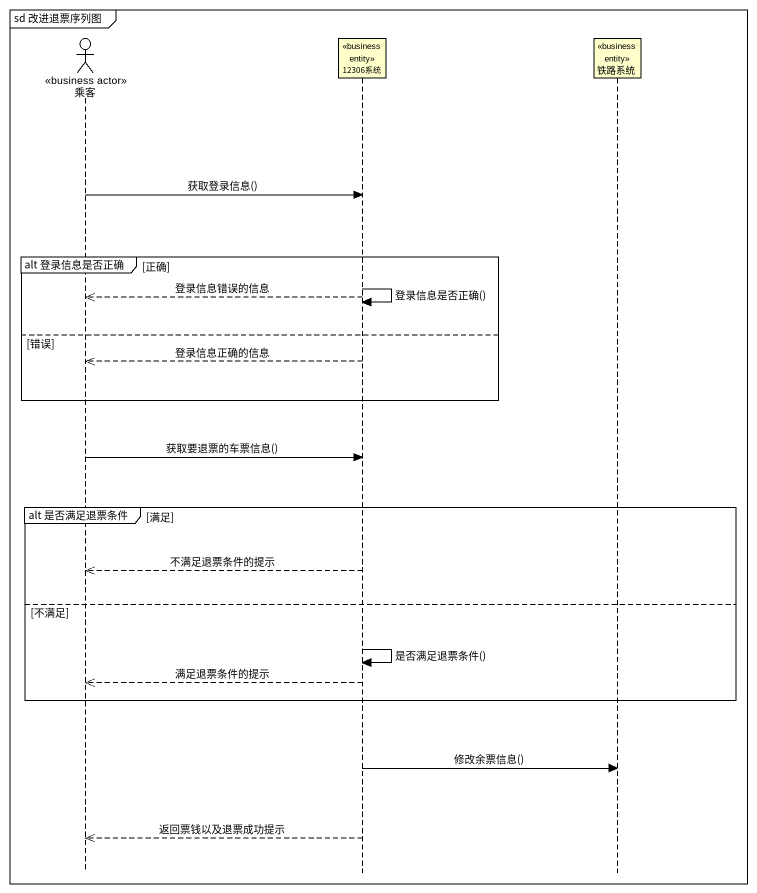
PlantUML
@startuml
mainframe sd 改进退票序列图
hide footbox
actor 乘客 <<business actor>>
participant "12306系统" as c12306系统 <<business entity>>
participant 铁路系统 <<business entity>>

乘客 -> c12306系统 : 获取登录信息()
group alt 登录信息是否正确 [正确]
  c12306系统 -> c12306系统 : 登录信息是否正确()
  c12306系统 -->> 乘客 : 登录信息错误的信息
else 错误
  c12306系统 -->> 乘客 : 登录信息正确的信息
end
乘客 -> c12306系统 : 获取要退票的车票信息()
group alt 是否满足退票条件 [满足]
  c12306系统 -->> 乘客 : 不满足退票条件的提示
else 不满足
  c12306系统 -> c12306系统 : 是否满足退票条件()
  c12306系统 -->> 乘客 : 满足退票条件的提示
end
c12306系统 -> 铁路系统 : 修改余票信息()
c12306系统 -->> 乘客 : 返回票钱以及退票成功提示
@enduml
